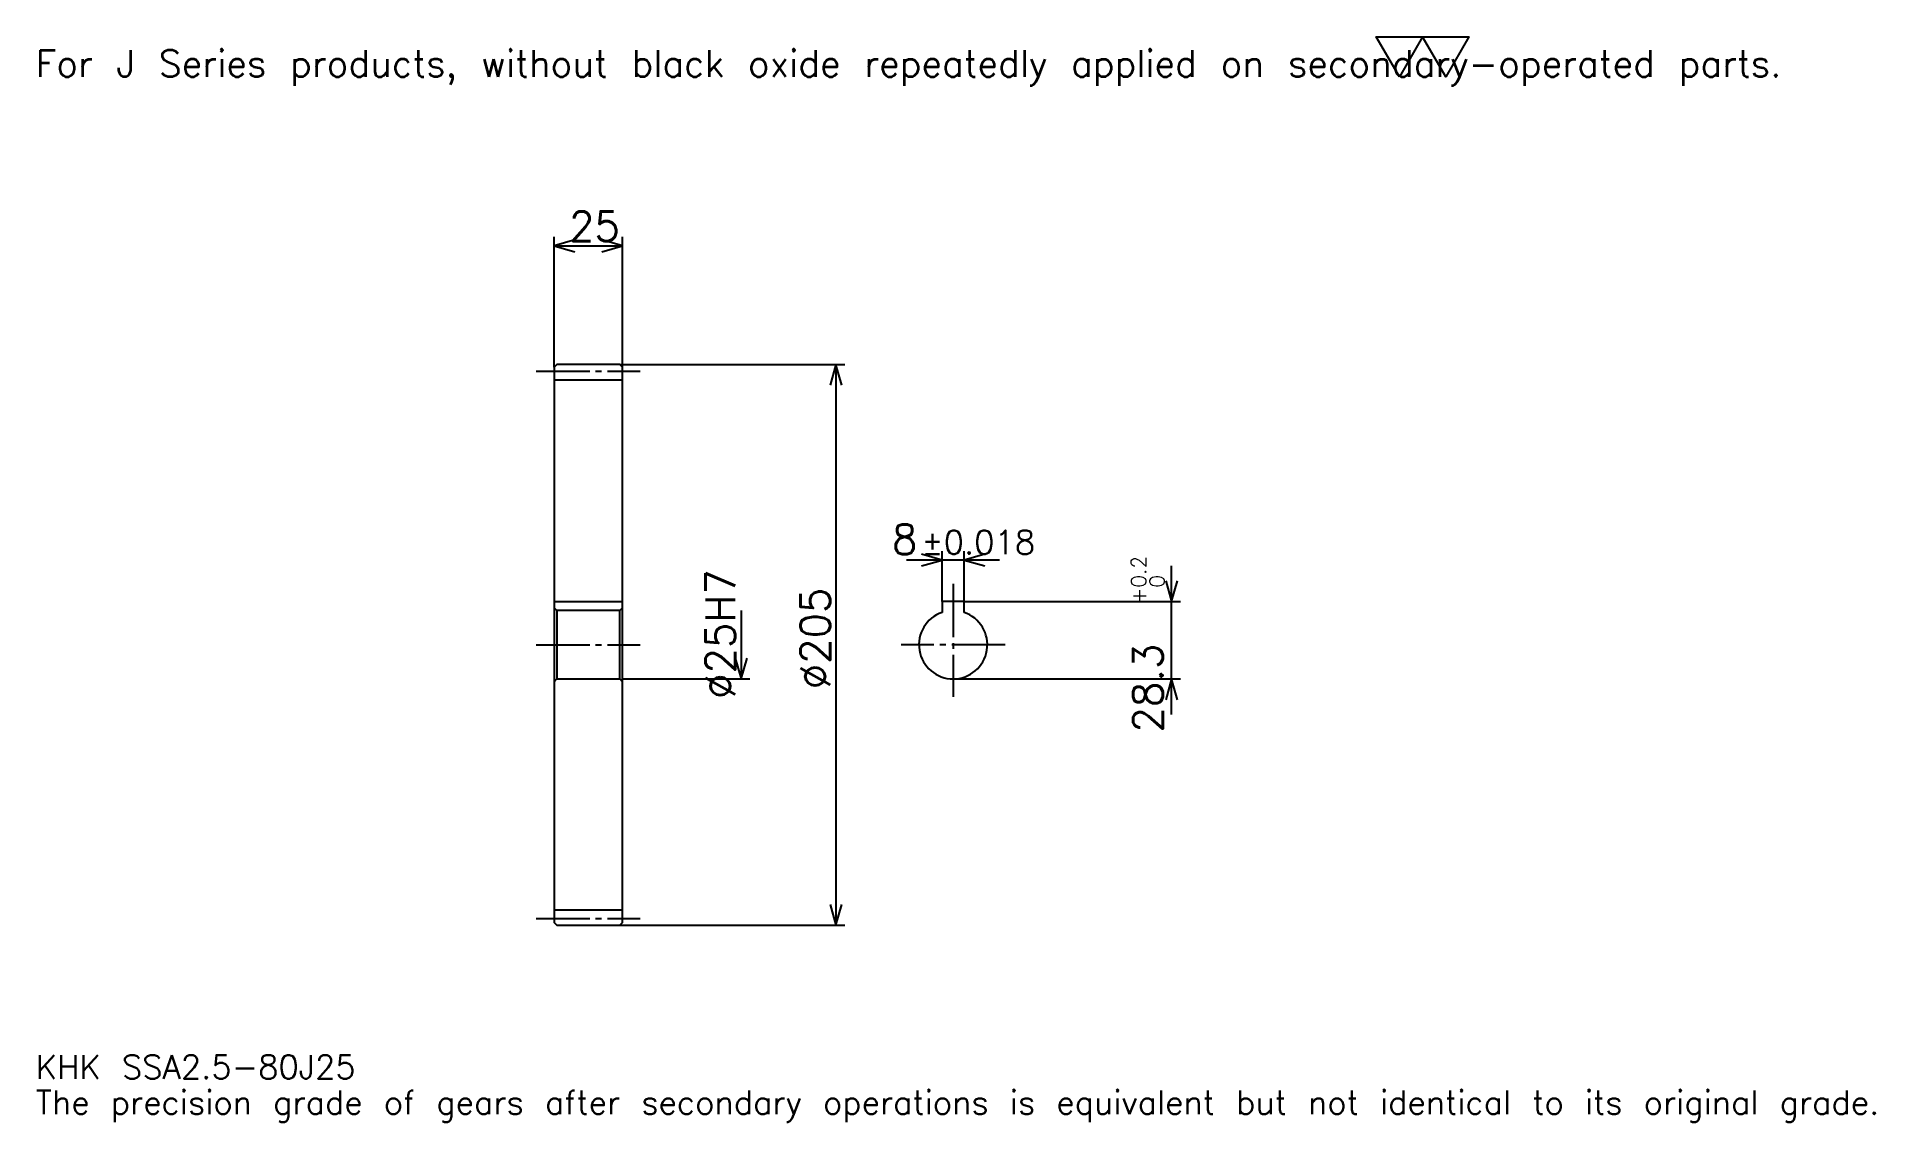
# Model space of a CAD drawing. Extents: x 22 to 694, y 8 to 405.
import ezdxf

# ---------------------------------------------------------------- set-up
doc = ezdxf.new("R2010")
doc.units = 0
doc.linetypes.add('DASHDOT', pattern=[26.005436, 19.504076, -2.16712, 2.16712, -2.16712])
doc.layers.get('0').update_dxf_attribs({"linetype": 'CONTINUOUS'})
doc.layers.add('DASHDOT', color=6, linetype='DASHDOT')
doc.styles.add('KANJI', font='TXT', dxfattribs={"bigfont": 'BIGFONT'})

msp = doc.modelspace()

# ---------------------------------------------------------------- linework, layer by layer
at = {"color": 5}
for p, q in [((211.131805, 284.976227), (211.131805, 331.569305)), ((236.131805, 284.976227), (236.131805, 331.569305)), ((211.131805, 328.318604), (236.131805, 328.318604)), ((211.131805, 283.976227), (211.131805, 284.976227)), ((235.131805, 284.976227), (236.131805, 284.976227)), ((236.131805, 284.976227), (317.398804, 284.976227)), ((236.131805, 283.976227), (236.131805, 284.976227)), ((314.148102, 284.976227), (314.148102, 79.976227)), ((352.987793, 198.27623), (352.987793, 216.696747)), ((360.987793, 198.27623), (360.987793, 216.696747)), ((373.990479, 213.44606), (339.985046, 213.44606)), ((436.836975, 156.973511), (436.836975, 211.278946)), ((279.474182, 194.976227), (279.474182, 169.976227)), ((360.987793, 198.27623), (440.087646, 198.27623)), ((236.131805, 169.976227), (282.724884, 169.976227)), ((356.987793, 169.976227), (440.087646, 169.976227)), ((235.131805, 79.976227), (236.131805, 79.976227)), ((236.131805, 79.976227), (317.398804, 79.976227))]:
    msp.add_line(p, q, dxfattribs=at)
at = {"color": 4}
for p, q in [((211.131805, 279.351227), (236.131805, 279.351227)), ((211.131805, 198.27623), (236.131805, 198.27623)), ((236.131805, 195.976227), (235.131805, 194.976227)), ((211.131805, 168.976227), (212.131805, 169.976227)), ((236.131805, 168.976227), (235.131805, 169.976227)), ((211.131805, 85.601227), (236.131805, 85.601227))]:
    msp.add_line(p, q, dxfattribs=at)
at = {"color": 7}
msp.add_lwpolyline([(520.108704, 390.081512), (511.656921, 404.731232), (545.463989, 404.731232), (537.012207, 390.081512), (528.560486, 404.731232), (520.108704, 390.081512)], dxfattribs=at)
at = {"color": 5}
for points in [[(218.716721, 330.485718), (211.131805, 328.318604), (218.716721, 326.151489)], [(228.54689, 326.151489), (236.131805, 328.318604), (228.54689, 330.485718)], [(316.315247, 277.391296), (314.148102, 284.976227), (311.980988, 277.391296)], [(345.402863, 211.278946), (352.987793, 213.44606), (345.402863, 215.61319)], [(368.572693, 215.61319), (360.987793, 213.44606), (368.572693, 211.278946)], [(434.669861, 205.861145), (436.836975, 198.27623), (439.004089, 205.861145)], [(277.307068, 177.561142), (279.474182, 169.976227), (281.641327, 177.561142)], [(439.004089, 162.391312), (436.836975, 169.976227), (434.669861, 162.391312)], [(311.980988, 87.561142), (314.148102, 79.976227), (316.315247, 87.561142)]]:
    msp.add_lwpolyline(points, dxfattribs=at)
at = {"color": 4}
for points in [[(211.131805, 168.976227), (211.131805, 80.976227), (212.131805, 79.976227), (235.131805, 79.976227), (236.131805, 80.976227), (236.131805, 283.976227), (235.131805, 284.976227), (212.131805, 284.976227), (211.131805, 283.976227), (211.131805, 168.976227)], [(211.131805, 195.976227), (212.131805, 194.976227), (212.131805, 169.976227), (235.131805, 169.976227), (235.131805, 194.976227), (212.131805, 194.976227)], [(360.987793, 194.318939), (360.987793, 198.27623), (352.987793, 198.27623), (352.987793, 194.318939)]]:
    msp.add_lwpolyline(points, dxfattribs=at)
msp.add_arc((356.987793, 182.476227), 12.5, 108.662925185, 71.337074815, dxfattribs=at)
at = {"layer": 'DASHDOT', "color": 7}
for p, q in [((204.630447, 282.476227), (242.633163, 282.476227)), ((356.987793, 204.777588), (356.987793, 163.474869)), ((204.630447, 182.476227), (242.633163, 182.476227)), ((375.989136, 182.476227), (337.98642, 182.476227)), ((204.630447, 82.476227), (242.633163, 82.476227))]:
    msp.add_line(p, q, dxfattribs=at)

# ---------------------------------------------------------------- texts
at = {"color": 7, "style": 'KANJI'}
for s, height, p in [('For J Series products, without black oxide repeatedly applied on secondary-operated parts.', 9.752038, (21.671196, 390.081512)), ('25', 10.835598, (216.588669, 330.052307)), ('8', 10.835598, (334.620972, 215.61319)), ('%%p0.018', 8.668478, (345.346863, 215.61319)), ('KHK SSA2.5-80J25', 8.668478, (21.671196, 23.838316)), ('The precision grade of gears after secondary operations is equivalent but not identical to its original grade.', 8.668478, (21.671196, 10.835598))]:
    msp.add_text(s, height=height, dxfattribs=at).set_placement(p)
for s, height, p in [('%%c25H7', 10.835598, (277.307068, 162.701263)), ('0.2', 5.417799, (427.518341, 203.368744)), ('%%c205', 10.835598, (311.980988, 166.222839)), ('+', 5.417799, (427.518341, 197.300812)), ('0', 5.417799, (434.23642, 203.368744)), ('28.3', 10.835598, (433.586273, 150.400055))]:
    msp.add_text(s, height=height, rotation=90, dxfattribs=at).set_placement(p)

doc.saveas('drawing.dxf')
